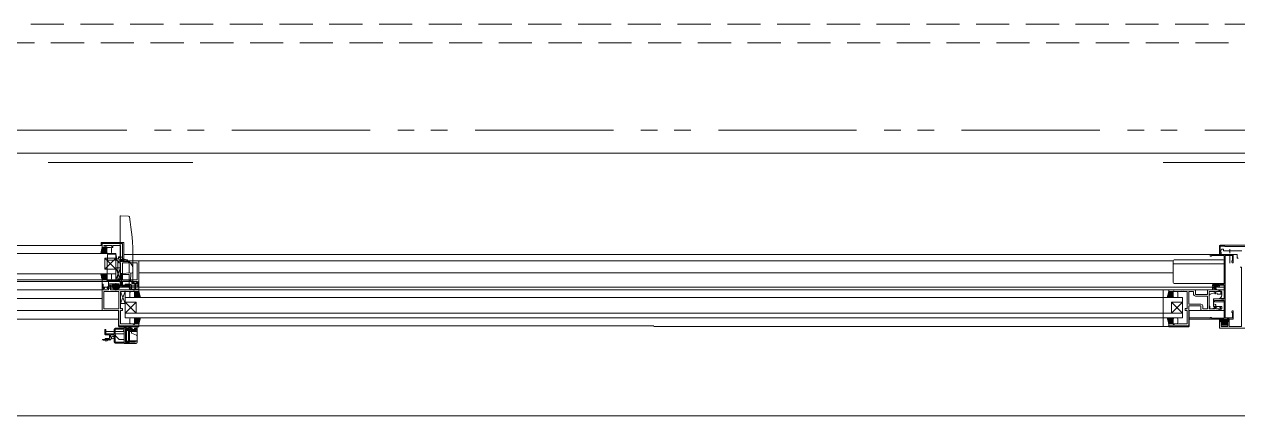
# Model space of a CAD drawing. Units: millimetres at full size. Extents: x -12803 to 120774, y -9413 to 101127.
# Drawn here: x 98952 to 100269, y 6691 to 7116 of the extents above; entities that cross this region are included whole.
import ezdxf

# ---------------------------------------------------------------- set-up
doc = ezdxf.new("R2010")
doc.units = ezdxf.units.MM
doc.header["$LTSCALE"] = 30
doc.linetypes.add('DASHED1', pattern=[1.8, 1.2, -0.6])
doc.linetypes.add('DOUBLE_CHAIN1', pattern=[8.8, 5, -1, 0.6, -0.6, 0.6, -1])
doc.layers.add('0-0_NoName', color=7, linetype='Continuous')
doc.layers.add('2-0_通芯', color=7, linetype='DOUBLE_CHAIN1', lineweight=15)
doc.layers.add('2-A_建具', color=7, linetype='Continuous', lineweight=15)

# ---------------------------------------------------------------- blocks, each defined once
blk = doc.blocks.new('グループ部品-732')
at = {"layer": '2-0_通芯'}
blk.add_line((74361.66, 7001.41), (120774.36, 7001.41), dxfattribs=at)
at = {"layer": '2-A_建具', "linetype": 'DASHED1'}
for p, q in [((98365.36, 7116.41), (102183.36, 7116.41)), ((97739.36, 7096.41), (102809.36, 7096.41))]:
    blk.add_line(p, q, dxfattribs=at)
at = {"layer": '2-A_建具'}
for p, q in [((97739.36, 6976.41), (102809.36, 6976.41)), ((98978.36, 6966.41), (99135.36, 6966.41)), ((100412.86, 6966.41), (100188.36, 6966.41)), ((99056.36, 6907.9), (99056.36, 6864.04)), ((99065.55, 6908.1), (99056.87, 6908.4)), ((99036.86, 6876.11), (98478.11, 6876.11)), ((99035.66, 6879.51), (99060.36, 6879.51)), ((99035.66, 6879.51), (99035.66, 6876.11)), ((99036.86, 6877.81), (99036.86, 6874.61)), ((99058.36, 6878.31), (99037.36, 6878.31)), ((99060.36, 6879.51), (99060.36, 6859.51)), ((100249.36, 6866.91), (100249.36, 6875.41)), ((100250.36, 6876.41), (100298.36, 6876.41)), ((100250.36, 6875.41), (100250.36, 6869.36)), ((100255.36, 6875.41), (100250.36, 6875.41)), ((100255.36, 6875.01), (100255.36, 6875.41)), ((100293.36, 6875.01), (100255.36, 6875.01)), ((99051.86, 6867.61), (97904.36, 6867.61)), ((99036.86, 6874.11), (99035.36, 6867.61)), ((99041.63, 6874.11), (99035.42, 6867.91)), ((99035.76, 6867.61), (99035.43, 6867.93)), ((99037.17, 6867.61), (99035.7, 6869.08)), ((99040.21, 6874.11), (99035.85, 6869.74)), ((99038.58, 6867.61), (99035.96, 6870.23)), ((99040, 6867.61), (99036.23, 6871.38)), ((99038.8, 6874.11), (99036.27, 6871.58)), ((99041.41, 6867.61), (99036.49, 6872.53)), ((99041.86, 6872.92), (99036.54, 6867.61)), ((99037.39, 6874.11), (99036.7, 6873.42)), ((99041.86, 6868.58), (99036.76, 6873.68)), ((99041.86, 6874.11), (99036.86, 6874.11)), ((99041.86, 6869.99), (99037.74, 6874.11)), ((99041.86, 6871.51), (99037.96, 6867.61)), ((99041.86, 6871.41), (99039.16, 6874.11)), ((99041.86, 6870.1), (99039.37, 6867.61)), ((99039.86, 6862.61), (99051.86, 6862.61)), ((99039.86, 6862.61), (99051.86, 6850.61)), ((99039.86, 6850.61), (99051.86, 6862.61)), ((99039.86, 6862.61), (99039.86, 6850.61)), ((99041.86, 6872.82), (99040.57, 6874.11)), ((99041.86, 6868.68), (99040.79, 6867.61)), ((99041.86, 6867.61), (99041.86, 6874.11)), ((99041.86, 6873.11), (99041.86, 6868.61)), ((99045.86, 6874.11), (99042.86, 6874.11)), ((99042.86, 6867.61), (99045.86, 6867.61)), ((99051.72, 6866.1), (99042.97, 6866.41)), ((99046.86, 6868.61), (99046.86, 6873.11)), ((99051.86, 6839.04), (99051.86, 6867.61)), ((99052.2, 6865.65), (99052.66, 6860.42)), ((99054.46, 6861.81), (99052.89, 6861.84)), ((99057.86, 6864.04), (99054.46, 6864.04)), ((99054.46, 6861.43), (99054.46, 6864.04)), ((99057.86, 6863.37), (99054.46, 6863.37)), ((99054.46, 6861.43), (99057.86, 6861.43)), ((99056.36, 6832.92), (99056.36, 6861.29)), ((99057.86, 6861.43), (99057.86, 6858.87)), ((99059.86, 6862.09), (99059.86, 6858.8)), ((100263.86, 6866.41), (99060.36, 6866.41)), ((99070.36, 6863.02), (99070.36, 6838.68)), ((100250.16, 6866.91), (100249.36, 6866.91)), ((100251.27, 6868.83), (100250.16, 6866.91)), ((100250.36, 6869.36), (100251.27, 6868.83)), ((100250.59, 6869.32), (100251.64, 6872.21)), ((100251.01, 6868.6), (100250.81, 6868.71)), ((100251.16, 6867.41), (100251.16, 6868.34)), ((100251.92, 6872.41), (100253.16, 6872.41)), ((100268.26, 6866.41), (100252.16, 6866.41)), ((100253.66, 6871.91), (100253.66, 6870.71)), ((100253.96, 6870.41), (100259.89, 6870.41)), ((100260.55, 6856.89), (100260.55, 6864.53)), ((100260.56, 6867.73), (100260.56, 6872.29)), ((100260.56, 6865.53), (100260.56, 6866.73)), ((100261.23, 6870.41), (100273.69, 6870.41)), ((100264.36, 6857.91), (100264.36, 6865.91)), ((100268.56, 6862.91), (100268.56, 6866.11)), ((100269.16, 6862.41), (100269.06, 6862.41)), ((99051.86, 6850.61), (99039.86, 6850.61)), ((99056.86, 6852.04), (99051.86, 6852.04)), ((99056.86, 6852.04), (99051.86, 6839.04)), ((99056.86, 6839.04), (99051.86, 6852.04)), ((99053.86, 6859.07), (99053.86, 6839.3)), ((99056.36, 6856.92), (99056.59, 6858.47)), ((99057.1, 6858.9), (99065.95, 6858.59)), ((99064.36, 6860.36), (99064.36, 6859.51)), ((99066.36, 6849.92), (99066.36, 6847.22)), ((99070.36, 6847.38), (99070.36, 6849.92)), ((99076.86, 6859.51), (99076.86, 6828.92)), ((100199.36, 6859.51), (100199.36, 6836.01)), ((100254.36, 6856.47), (100199.36, 6856.47)), ((100253.36, 6860.51), (100200.36, 6860.51)), ((99051.86, 6845.61), (97904.36, 6845.61)), ((99041.86, 6839.11), (97914.36, 6839.11)), ((99037.16, 6837.11), (98478.11, 6837.11)), ((99036.86, 6839.11), (99035.36, 6845.61)), ((99041.63, 6839.11), (99035.42, 6845.31)), ((99035.76, 6845.61), (99035.43, 6845.29)), ((99037.17, 6845.61), (99035.7, 6844.14)), ((99040.21, 6839.11), (99035.85, 6843.48)), ((99038.58, 6845.61), (99035.96, 6842.99)), ((99040, 6845.61), (99036.23, 6841.84)), ((99038.8, 6839.11), (99036.27, 6841.64)), ((99041.41, 6845.61), (99036.49, 6840.69)), ((99041.86, 6840.3), (99036.54, 6845.61)), ((99037.39, 6839.11), (99036.7, 6839.8)), ((99041.86, 6844.64), (99036.76, 6839.54)), ((99036.86, 6838.61), (99036.86, 6805.71)), ((99036.86, 6837.11), (99058.93, 6837.1)), ((99041.86, 6843.23), (99037.74, 6839.11)), ((99041.86, 6841.71), (99037.96, 6845.61)), ((99041.86, 6841.81), (99039.16, 6839.11)), ((99041.86, 6843.12), (99039.37, 6845.61)), ((99041.86, 6840.4), (99040.57, 6839.11)), ((99041.86, 6844.54), (99040.79, 6845.61)), ((99041.86, 6845.61), (99041.86, 6838.41)), ((99041.86, 6840.11), (99041.86, 6844.61)), ((99042.36, 6837.92), (99052.89, 6838.29)), ((99042.36, 6837.82), (99056.36, 6838.07)), ((99042.86, 6845.61), (99045.86, 6845.61)), ((99045.86, 6839.11), (99042.86, 6839.11)), ((99046.86, 6844.61), (99046.86, 6840.11)), ((99051.86, 6835.45), (99051.86, 6827.42)), ((99056.36, 6840.19), (99053.86, 6840.16)), ((99069.39, 6846.38), (99056.87, 6845.94)), ((99057.36, 6844.92), (99066.22, 6844.92)), ((99057.86, 6845.97), (99057.86, 6832.42)), ((99057.86, 6837.47), (99066.68, 6837.78)), ((99058.93, 6831.11), (99058.93, 6837.11)), ((99066.36, 6844.42), (99066.36, 6830.42)), ((99069.39, 6837.68), (99066.38, 6837.57)), ((99071.51, 6835.21), (99071.51, 6836.01)), ((99071.51, 6835.51), (99074.01, 6835.51)), ((99072.26, 6834.81), (99071.91, 6834.81)), ((99072.51, 6831.31), (99072.26, 6834.81)), ((99073.61, 6834.81), (99073.26, 6834.81)), ((99074.01, 6836.01), (99074.01, 6835.21)), ((99075.66, 6837.1), (99075.66, 6831.61)), ((100199.36, 6846.61), (99076.86, 6846.61)), ((100253.36, 6835.01), (100200.36, 6835.01)), ((99036.86, 6828.11), (98478.11, 6828.11)), ((99043.86, 6831.11), (99038.06, 6831.11)), ((99076.86, 6831.52), (99042.43, 6831.52)), ((99042.43, 6830.02), (99055.86, 6830.02)), ((99044.36, 6833.02), (99076.86, 6833.02)), ((99044.36, 6831.52), (99044.36, 6833.02)), ((99054.36, 6834.61), (99044.86, 6834.61)), ((100254.36, 6828.11), (99045.79, 6828.11)), ((99046.36, 6833.02), (99046.36, 6831.52)), ((99047.86, 6833.02), (99047.91, 6833.66)), ((99055.8, 6833.66), (99047.91, 6833.66)), ((99048.36, 6831.11), (99057.86, 6831.11)), ((99048.86, 6834.52), (99048.86, 6833.02)), ((99051.86, 6834.52), (99048.86, 6834.52)), ((99049.06, 6830.02), (99049.06, 6829.02)), ((99054.66, 6829.02), (99049.06, 6829.02)), ((99049.86, 6834.31), (99050.5, 6833.02)), ((99049.86, 6831.52), (99049.86, 6829.02)), ((99050.16, 6831.52), (99050.16, 6829.02)), ((99053.86, 6834.31), (99053.21, 6833.02)), ((99053.56, 6831.52), (99053.56, 6829.02)), ((99053.86, 6831.52), (99053.86, 6829.02)), ((99054.66, 6830.02), (99054.66, 6829.02)), ((99055.86, 6833.02), (99055.8, 6833.66)), ((99055.86, 6830.02), (99055.86, 6831.52)), ((99061.86, 6826.18), (99056.86, 6813.18)), ((99061.86, 6813.18), (99056.86, 6826.18)), ((99057.86, 6832.42), (99066.36, 6832.42)), ((99066.36, 6830.92), (99058.36, 6830.92)), ((99058.93, 6831.21), (99073.01, 6831.21)), ((99058.93, 6831.11), (99072.51, 6831.11)), ((99061.96, 6834.36), (99061.86, 6832.12)), ((99061.86, 6832.12), (99066.36, 6831.92)), ((99061.86, 6797.61), (99061.86, 6826.18)), ((99061.89, 6832.86), (99065.92, 6832.68)), ((99061.96, 6834.36), (99067.42, 6834.12)), ((99066.86, 6820.61), (99066.86, 6825.11)), ((99067.36, 6831.18), (99067.36, 6829.01)), ((99067.86, 6828.92), (99076.86, 6828.92)), ((99067.86, 6826.11), (99070.86, 6826.11)), ((99068.86, 6828.92), (99068.86, 6832.62)), ((99071.86, 6819.61), (99071.86, 6826.81)), ((99071.86, 6821.99), (99075.97, 6826.11)), ((99071.86, 6823.41), (99074.56, 6826.11)), ((99071.86, 6824.82), (99073.14, 6826.11)), ((99071.86, 6826.11), (99076.86, 6826.11)), ((99071.86, 6820.58), (99076.96, 6825.68)), ((99071.86, 6825.11), (99071.86, 6820.61)), ((99071.86, 6824.92), (99077.17, 6819.61)), ((99071.86, 6823.51), (99075.76, 6819.61)), ((99071.86, 6822.1), (99074.34, 6819.61)), ((99072.08, 6826.11), (99078.29, 6819.91)), ((99072.3, 6819.61), (99077.22, 6824.53)), ((99072.51, 6831.31), (99072.51, 6828.36)), ((99073.01, 6828.21), (99076.86, 6828.21)), ((99073.5, 6826.11), (99077.86, 6821.74)), ((99073.71, 6819.61), (99077.49, 6823.38)), ((99074.91, 6826.11), (99077.44, 6823.58)), ((99075.13, 6819.61), (99077.75, 6822.23)), ((99075.66, 6831.61), (99076.86, 6831.61)), ((99076.33, 6826.11), (99077.01, 6825.42)), ((99076.86, 6826.61), (99076.86, 6828.21)), ((100194.36, 6828.01), (99076.86, 6828.01)), ((99076.86, 6826.11), (99078.36, 6819.61)), ((100188.36, 6828.01), (100188.36, 6788.31)), ((100194.36, 6826.11), (100192.86, 6819.61)), ((100199.13, 6826.11), (100192.92, 6819.91)), ((100197.71, 6826.11), (100193.35, 6821.74)), ((100196.08, 6819.61), (100193.46, 6822.23)), ((100197.5, 6819.61), (100193.73, 6823.38)), ((100196.3, 6826.11), (100193.77, 6823.58)), ((100198.91, 6819.61), (100193.99, 6824.53)), ((100199.36, 6824.92), (100194.04, 6819.61)), ((100194.89, 6826.11), (100194.2, 6825.42)), ((100199.36, 6820.58), (100194.26, 6825.68)), ((100194.36, 6828.21), (100194.36, 6826.61)), ((100199.36, 6826.11), (100194.36, 6826.11)), ((100199.36, 6821.99), (100195.24, 6826.11)), ((100199.36, 6823.51), (100195.46, 6819.61)), ((100199.36, 6823.41), (100196.66, 6826.11)), ((100199.36, 6822.1), (100196.87, 6819.61)), ((100199.36, 6824.82), (100198.07, 6826.11)), ((100199.36, 6819.61), (100199.36, 6826.81)), ((100199.36, 6825.11), (100199.36, 6820.61)), ((100203.36, 6826.11), (100200.36, 6826.11)), ((100204.36, 6820.61), (100204.36, 6825.11)), ((100209.31, 6826.18), (100209.4, 6826.18)), ((100243.98, 6824.95), (100239.35, 6823.28)), ((100241.86, 6833.41), (100241.86, 6832.11)), ((100242.4, 6830.91), (100241.86, 6830.37)), ((100241.86, 6830.61), (100241.86, 6828.61)), ((100245.06, 6829.91), (100241.86, 6829.91)), ((100244.16, 6830.91), (100242.16, 6830.91)), ((100242.16, 6828.78), (100242.35, 6829.91)), ((100243.74, 6830.91), (100242.74, 6829.91)), ((100243.94, 6833.32), (100243.44, 6832.82)), ((100243.66, 6832.31), (100244, 6832.31)), ((100243.76, 6829.91), (100245.97, 6828.23)), ((100244.86, 6833.38), (100243.8, 6832.31)), ((100246.06, 6831.88), (100244.09, 6829.91)), ((100244.36, 6829.91), (100246.18, 6828.51)), ((100246.04, 6833.21), (100244.46, 6831.62)), ((100244.46, 6831.85), (100244.46, 6831.21)), ((100247.06, 6833.21), (100244.96, 6833.21)), ((100245.55, 6824.92), (100246.86, 6824.31)), ((100245.9, 6830.37), (100245.59, 6830.07)), ((100246.06, 6832.01), (100246.06, 6830.91)), ((100246.36, 6832.31), (100247.76, 6832.31)), ((100247.59, 6833.41), (100246.49, 6832.31)), ((100251.14, 6826.82), (100246.93, 6828.09)), ((100248.04, 6832.51), (100247.85, 6832.33)), ((100248.06, 6832.61), (100248.06, 6833.11)), ((100251.86, 6822.21), (100251.86, 6825.87)), ((99036.86, 6818.61), (97914.36, 6818.61)), ((99056.86, 6813.18), (99061.86, 6813.18)), ((100209.36, 6819.61), (99061.86, 6819.61)), ((99073.86, 6814.61), (99061.86, 6814.61)), ((99073.86, 6814.61), (99061.86, 6802.61)), ((99073.86, 6802.61), (99061.86, 6814.61)), ((99070.86, 6819.61), (99067.86, 6819.61)), ((99071.86, 6820.68), (99072.93, 6819.61)), ((99073.86, 6814.61), (99073.86, 6802.61)), ((99076.54, 6819.61), (99078.02, 6821.08)), ((99077.96, 6819.61), (99078.28, 6819.93)), ((100193.26, 6819.61), (100192.93, 6819.93)), ((100194.67, 6819.61), (100193.2, 6821.08)), ((100197.36, 6814.61), (100209.36, 6814.61)), ((100197.36, 6814.61), (100209.36, 6802.61)), ((100197.36, 6802.61), (100209.36, 6814.61)), ((100197.36, 6814.61), (100197.36, 6802.61)), ((100199.36, 6820.68), (100198.29, 6819.61)), ((100200.36, 6819.61), (100203.36, 6819.61)), ((100209.36, 6797.61), (100209.36, 6819.61)), ((100216.36, 6812.64), (100229.29, 6812.64)), ((100238.96, 6810.31), (100238.36, 6810.31)), ((100238.96, 6810.31), (100238.96, 6807.64)), ((100242.86, 6818.26), (100242.86, 6810.01)), ((100242.86, 6815.21), (100254.36, 6815.21)), ((100251.86, 6810.01), (100242.86, 6810.01)), ((100243.07, 6818.21), (100248.46, 6818.26)), ((100245.13, 6812.13), (100243.13, 6812.86)), ((100243.93, 6808.31), (100243.93, 6810.01)), ((100244.23, 6810.31), (100245.16, 6810.31)), ((100245.46, 6810.61), (100245.46, 6811.66)), ((100254.36, 6818.61), (100249.23, 6818.61)), ((99054.66, 6796.41), (97849.86, 6796.41)), ((99054.66, 6788.81), (99054.66, 6805.12)), ((99054.86, 6805.12), (99054.66, 6805.12)), ((100209.36, 6802.61), (99061.86, 6802.61)), ((100209.36, 6797.61), (99061.86, 6797.61)), ((99066.86, 6796.61), (99066.86, 6792.11)), ((99070.86, 6797.61), (99067.86, 6797.61)), ((99071.86, 6792.3), (99077.17, 6797.61)), ((99071.86, 6793.71), (99075.76, 6797.61)), ((99071.86, 6795.12), (99074.34, 6797.61)), ((99071.86, 6797.61), (99071.86, 6790.41)), ((99071.86, 6796.54), (99072.93, 6797.61)), ((99071.86, 6796.64), (99076.96, 6791.54)), ((99071.86, 6792.11), (99071.86, 6796.61)), ((99071.86, 6795.23), (99075.97, 6791.11)), ((99072.08, 6791.11), (99078.29, 6797.31)), ((99072.3, 6797.61), (99077.22, 6792.69)), ((99073.5, 6791.11), (99077.86, 6795.48)), ((99073.71, 6797.61), (99077.49, 6793.84)), ((99075.13, 6797.61), (99077.75, 6794.99)), ((99076.54, 6797.61), (99078.02, 6796.14)), ((99076.86, 6791.11), (99078.36, 6797.61)), ((99077.96, 6797.61), (99078.28, 6797.29)), ((100194.36, 6791.11), (100192.86, 6797.61)), ((100199.13, 6791.11), (100192.92, 6797.31)), ((100193.26, 6797.61), (100192.93, 6797.29)), ((100194.67, 6797.61), (100193.2, 6796.14)), ((100197.71, 6791.11), (100193.35, 6795.48)), ((100196.08, 6797.61), (100193.46, 6794.99)), ((100197.5, 6797.61), (100193.73, 6793.84)), ((100198.91, 6797.61), (100193.99, 6792.69)), ((100199.36, 6792.3), (100194.04, 6797.61)), ((100199.36, 6796.64), (100194.26, 6791.54)), ((100199.36, 6795.23), (100195.24, 6791.11)), ((100199.36, 6793.71), (100195.46, 6797.61)), ((100199.36, 6795.12), (100196.87, 6797.61)), ((100199.36, 6796.54), (100198.29, 6797.61)), ((100199.36, 6797.61), (100199.36, 6790.41)), ((100199.36, 6792.11), (100199.36, 6796.61)), ((100200.36, 6797.61), (100203.36, 6797.61)), ((100204.36, 6796.61), (100204.36, 6792.11)), ((100216.36, 6805.71), (100254.36, 6805.71)), ((100239.36, 6797.81), (100216.56, 6797.81)), ((100216.56, 6796.41), (100263.86, 6796.41)), ((100242.76, 6808.31), (100243.93, 6808.31)), ((100242.76, 6807.64), (100242.76, 6808.31)), ((100246.93, 6805.73), (100251.14, 6807)), ((100251.22, 6796.46), (100249.36, 6794.93)), ((100249.36, 6796.46), (100249.36, 6793.41)), ((100251.81, 6796.46), (100249.36, 6796.46)), ((100252.51, 6796.33), (100249.36, 6793.47)), ((100253.78, 6796.19), (100250.75, 6793.41)), ((100258.29, 6796.46), (100251.57, 6789.99)), ((100255.17, 6796.16), (100252.16, 6793.41)), ((100259.71, 6796.46), (100252.61, 6789.61)), ((100256.69, 6796.28), (100253.11, 6792.94)), ((100257.81, 6796.46), (100259.81, 6796.46)), ((100259.81, 6796.46), (100259.81, 6793.41)), ((100264.36, 6796.91), (100264.36, 6804.91)), ((99039.86, 6784.71), (99039.86, 6779.81)), ((99040.86, 6782.91), (99049.86, 6782.91)), ((99069.46, 6786.41), (99050.86, 6786.41)), ((99051.16, 6782.91), (99060.86, 6782.91)), ((99054.66, 6788.81), (99077.16, 6788.81)), ((99055.36, 6789.11), (99635.61, 6789.11)), ((99076.16, 6787.81), (99055.66, 6787.81)), ((99060.86, 6787.76), (99060.86, 6786.41)), ((99060.86, 6771.3), (99060.86, 6782.94)), ((99061.36, 6786.41), (99061.36, 6787.75)), ((99061.36, 6786.91), (99061.86, 6786.91)), ((99061.86, 6787.75), (99061.86, 6786.41)), ((99062.16, 6771.29), (99062.16, 6785.23)), ((99062.16, 6784.91), (99066.46, 6784.91)), ((99062.16, 6784.91), (99063.16, 6783.91)), ((99062.32, 6786.41), (99062.32, 6787.74)), ((99062.82, 6787.74), (99062.82, 6786.41)), ((99063.16, 6783.91), (99063.16, 6772.51)), ((99065.46, 6783.91), (99063.16, 6783.91)), ((99065.46, 6783.91), (99066.46, 6784.91)), ((99065.46, 6772.51), (99065.46, 6783.91)), ((99065.9, 6786.41), (99065.9, 6787.71)), ((99066.39, 6787.71), (99066.39, 6786.41)), ((99066.46, 6785.29), (99066.46, 6771.23)), ((99073.86, 6782.71), (99066.46, 6782.71)), ((99066.86, 6786.41), (99066.86, 6787.7)), ((99066.86, 6786.91), (99067.36, 6786.91)), ((99067.36, 6787.7), (99067.36, 6786.41)), ((99073.66, 6784.11), (99067.66, 6784.11)), ((99067.86, 6791.11), (99070.86, 6791.11)), ((99067.86, 6787.69), (99067.86, 6786.41)), ((99068.86, 6780.89), (99068.86, 6782.71)), ((99069.46, 6786.41), (99069.46, 6784.96)), ((99071.86, 6793.81), (99074.56, 6791.11)), ((99071.86, 6792.4), (99073.14, 6791.11)), ((99071.86, 6791.11), (99076.86, 6791.11)), ((99071.86, 6784.96), (99071.86, 6786.41)), ((99071.86, 6786.41), (99074.86, 6786.41)), ((99073.16, 6784.96), (99073.16, 6784.11)), ((99074.86, 6770.81), (99074.86, 6787.73)), ((99074.86, 6784.01), (99074.86, 6785.41)), ((99074.91, 6791.11), (99077.44, 6793.64)), ((99076.33, 6791.11), (99077.01, 6791.8)), ((99076.86, 6789.11), (99076.86, 6790.61)), ((99077.16, 6789.11), (99077.16, 6788.81)), ((99635.61, 6788.31), (100216.56, 6788.31)), ((100196.3, 6791.11), (100193.77, 6793.64)), ((100194.06, 6789.11), (100194.06, 6788.81)), ((100216.56, 6788.81), (100194.06, 6788.81)), ((100194.89, 6791.11), (100194.2, 6791.8)), ((100199.36, 6791.11), (100194.36, 6791.11)), ((100195.06, 6787.81), (100215.56, 6787.81)), ((100199.36, 6793.81), (100196.66, 6791.11)), ((100199.36, 6792.4), (100198.07, 6791.11)), ((100203.36, 6791.11), (100200.36, 6791.11)), ((100249.36, 6793.41), (100253.11, 6793.41)), ((100249.36, 6786.41), (100249.36, 6792.91)), ((100249.86, 6793.41), (100252.36, 6793.41)), ((100252.18, 6792.01), (100251.56, 6791.39)), ((100251.56, 6791.51), (100251.56, 6790.11)), ((100253.11, 6792.01), (100252.06, 6792.01)), ((100257.56, 6789.61), (100252.06, 6789.61)), ((100253.11, 6793.41), (100253.11, 6792.01)), ((100256.51, 6792.1), (100254.02, 6789.61)), ((100257.78, 6791.96), (100255.43, 6789.61)), ((100256.51, 6793.41), (100256.51, 6792.01)), ((100259.81, 6793.41), (100256.51, 6793.41)), ((100256.51, 6792.01), (100257.56, 6792.01)), ((100258.06, 6790.82), (100256.85, 6789.61)), ((100257.36, 6793.41), (100259.36, 6793.41)), ((100259.81, 6795.15), (100257.82, 6793.41)), ((100258.06, 6791.51), (100258.06, 6790.11)), ((100259.81, 6793.98), (100259.23, 6793.41)), ((99038.36, 6773.05), (99038.16, 6773.05)), ((99040.26, 6774.31), (99045.76, 6774.31)), ((99041.36, 6773.81), (99041.16, 6773.81)), ((99044.36, 6773.05), (99044.16, 6773.05)), ((99050.86, 6770.11), (99073.86, 6770.11)), ((99051.16, 6780.21), (99060.86, 6780.21)), ((99051.46, 6779.11), (99051.16, 6779.11)), ((99051.16, 6771.31), (99060.86, 6771.31)), ((99051.46, 6779.11), (99051.46, 6778.11)), ((99051.46, 6778.11), (99055.26, 6774.31)), ((99055.26, 6774.31), (99060.86, 6774.31)), ((99060.86, 6770.11), (99060.86, 6769.81)), ((99060.86, 6769.81), (99073.86, 6769.81)), ((99063.16, 6772.51), (99065.46, 6772.51)), ((99065.46, 6772.51), (99066.46, 6771.51)), ((99066.46, 6772.61), (99074.86, 6772.61)), ((99074.2, 6778.95), (99068.86, 6780.89)), ((99074.86, 6771.11), (99074.86, 6771.81)), ((102567.86, 6691.41), (97980.86, 6691.41))]:
    blk.add_line(p, q, dxfattribs=at)
for points in [[(99058.86, 6878.51), (99036.66, 6878.51), (99036.66, 6876.11)], [(99041.63, 6874.7), (99038.79, 6875.46), (99038.79, 6876.38), (99047.36, 6876.38), (99047.36, 6874.11), (99048.36, 6874.11), (99048.36, 6876.38), (99056.86, 6876.38), (99056.86, 6859.51), (99054.86, 6859.51), (99054.86, 6857.41), (99055.66, 6857.41)], [(100199.36, 6859.51), (99058.86, 6859.51), (99058.86, 6878.51)], [(99042.36, 6837.82), (99042.36, 6860.42), (99052.89, 6860.05), (99052.89, 6861.84)], [(99052.66, 6860.42), (99042.66, 6860.42), (99042.66, 6866.11)], [(100239.36, 6866.41), (100239.36, 6864.81), (100240.56, 6864.81)], [(100241.16, 6865.41), (100254.36, 6865.41), (100254.36, 6834.41), (100242.86, 6834.41)], [(100263.86, 6805.41), (100263.36, 6805.41), (100262.76, 6804.37), (100262.76, 6803.41), (100263.46, 6803.41), (100263.46, 6797.61), (100255.56, 6797.61), (100255.56, 6865.21), (100263.46, 6865.21), (100263.46, 6859.41), (100262.76, 6859.41), (100262.76, 6858.45), (100263.36, 6857.41), (100263.86, 6857.41)], [(99055.98, 6857.58), (99056.86, 6857.58), (99056.86, 6839.04), (99051.81, 6839.04)], [(100259.86, 6792.91), (100259.86, 6788.34), (100273.39, 6788.34), (100273.39, 6852.68), (100271.86, 6852.68)], [(99036.86, 6837.11), (99056.93, 6837.11), (99056.93, 6832.61)], [(99043.86, 6837.11), (99043.86, 6830.41), (99042.46, 6830.41), (99042.46, 6829.61), (99043.86, 6829.61), (99043.86, 6828.11), (99038.06, 6828.11), (99038.06, 6829.61), (99039.46, 6829.61), (99039.46, 6830.41), (99038.06, 6830.41), (99038.06, 6833.51)], [(99050.9, 6839.04), (99044.59, 6839.04), (99042.86, 6838.41), (99041.86, 6838.41)], [(99058.86, 6832.11), (99058.86, 6837.11), (99068.96, 6837.11), (99068.96, 6835.81)], [(99069.96, 6834.81), (99071.26, 6834.81), (99071.26, 6835.61), (99070.16, 6835.61), (99070.16, 6837.11), (99075.36, 6837.11), (99075.36, 6835.61), (99074.26, 6835.61), (99074.26, 6834.81), (99075.66, 6834.81)], [(99070.46, 6837.11), (99070.46, 6836.01), (99071.51, 6836.01)], [(99073.01, 6828.21), (99073.01, 6831.31), (99073.26, 6834.81)], [(99074.01, 6836.01), (99075.06, 6836.01), (99075.06, 6837.11)], [(99045.79, 6828.11), (99045.79, 6833.11), (99048.66, 6833.11), (99054.4, 6833.61)], [(99056.93, 6832.61), (99054.05, 6832.61), (99048.31, 6832.11)], [(99057.73, 6807.64), (99056.86, 6807.64), (99056.86, 6826.18), (99061.9, 6826.18)], [(99062.81, 6826.18), (99069.13, 6826.18), (99070.86, 6826.81), (99071.86, 6826.81)], [(99073.01, 6831.11), (100244.16, 6831.11), (100244.16, 6831.91), (100243.06, 6831.91), (100243.06, 6833.41), (100248.26, 6833.41), (100248.26, 6831.91), (100247.16, 6831.91), (100247.16, 6831.11), (100254.36, 6831.11)], [(100251.86, 6825.87), (100246.78, 6828.01), (100246.78, 6828.21), (100236.86, 6828.21), (100236.86, 6828.01), (100222.86, 6828.01), (100222.86, 6828.21), (100194.36, 6828.21)], [(100199.36, 6826.81), (100200.36, 6826.81), (100202.09, 6826.18), (100208.4, 6826.18)], [(100210.31, 6826.18), (100214.36, 6826.18), (100214.36, 6807.64), (100213.48, 6807.64)], [(100221.43, 6823.18), (100221.43, 6826.18), (100216.36, 6826.18), (100216.36, 6812.64)], [(100236.36, 6827.61), (100236.36, 6823.11), (100223.36, 6823.11), (100223.36, 6827.61)], [(100251.86, 6807.95), (100251.86, 6810.01), (100249.56, 6810.01), (100249.56, 6809.21), (100250.66, 6809.21), (100250.66, 6808), (100249.46, 6807.64), (100245.46, 6807.64), (100245.46, 6809.21), (100246.56, 6809.21), (100246.56, 6810.01), (100244.26, 6810.01), (100244.26, 6807.64), (100238.36, 6807.64), (100238.36, 6826.18), (100244.26, 6826.18), (100244.26, 6823.81), (100245.26, 6823.81), (100245.26, 6826.18), (100249.46, 6826.18), (100250.86, 6825.76), (100250.86, 6824.31)], [(100242.86, 6818.26), (100248.46, 6818.26), (100249.09, 6818.49), (100250.78, 6819.91), (100251.86, 6822.21)], [(100251.86, 6823.51), (100246.86, 6823.51), (100246.86, 6824.31)], [(100249.46, 6832.11), (100249.46, 6833.21), (100254.36, 6833.21), (100254.36, 6817.91), (100252.04, 6817.91)], [(100216.36, 6789.61), (100216.36, 6810.71), (100229.36, 6810.71), (100229.36, 6806.21)], [(100231.29, 6810.64), (100231.29, 6807.64), (100236.43, 6807.64), (100236.43, 6821.18), (100223.43, 6821.18)], [(100244.06, 6815.21), (100244.06, 6816.51), (100254.36, 6816.51), (100254.36, 6797.41), (100241.16, 6797.41)], [(100251.66, 6818.21), (100247.36, 6818.21), (100243.31, 6817.86)], [(97914.36, 6805.71), (99054.86, 6805.71), (99054.86, 6789.61)], [(99071.86, 6790.41), (99070.86, 6790.41), (99069.13, 6791.04), (99056.86, 6791.04), (99056.86, 6805.71), (99058.86, 6805.71), (99058.86, 6807.81), (99058.06, 6807.81)], [(100213.16, 6807.81), (100212.36, 6807.81), (100212.36, 6805.71), (100214.36, 6805.71), (100214.36, 6791.04), (100202.09, 6791.04), (100200.36, 6790.41), (100199.36, 6790.41)], [(100216.36, 6805.81), (100229.86, 6805.81), (100229.86, 6805.61), (100246.78, 6805.61), (100246.78, 6805.71), (100251.14, 6807), (100251.66, 6807.36), (100251.86, 6807.95)], [(100216.56, 6788.31), (100216.56, 6805.12), (100216.36, 6805.12)], [(100240.56, 6798.01), (100239.36, 6798.01), (100239.36, 6796.41)], [(99049.86, 6785.41), (99049.86, 6780.21), (99040.86, 6780.21), (99040.86, 6784.71)], [(99055.66, 6787.81), (99054.95, 6788.1), (99054.66, 6788.81)], [(99072.36, 6771.51), (99067.66, 6771.51), (99067.66, 6772.31), (99066.66, 6772.31), (99066.66, 6771.21), (99062.06, 6771.21), (99062.06, 6785.31), (99066.66, 6785.31), (99066.66, 6783.01), (99073.86, 6783.01)], [(99067.66, 6784.11), (99067.66, 6785.61), (99069.16, 6785.61), (99069.16, 6786.41)], [(99068.16, 6784.11), (99068.16, 6784.96), (99073.16, 6784.96)], [(99072.16, 6786.41), (99072.16, 6785.61), (99073.66, 6785.61), (99073.66, 6784.11)], [(99077.16, 6788.81), (99076.86, 6788.1), (99076.16, 6787.81)], [(100194.36, 6790.61), (100194.36, 6789.11), (100215.86, 6789.11)], [(100299.36, 6792.91), (100299.36, 6786.41), (100249.36, 6786.41)], [(100252.86, 6792.91), (100252.86, 6792.41), (100251.36, 6792.41), (100251.36, 6788.34), (100258.36, 6788.34), (100258.36, 6792.41), (100256.86, 6792.41), (100256.86, 6792.91)], [(99040.36, 6779.31), (99044.96, 6779.31), (99044.96, 6775.11), (99040.26, 6775.11), (99040.26, 6774.31)], [(99047.06, 6775.49), (99046.8, 6775.7), (99046.49, 6775.62), (99046.22, 6776.09), (99046.78, 6776.65), (99046.67, 6776.91), (99046.06, 6776.91), (99046.06, 6779.11), (99049.86, 6779.11), (99049.86, 6776.11), (99050.16, 6775.81), (99050.31, 6775.48), (99049.86, 6774.94), (99049.86, 6771.11)], [(99066.46, 6771.51), (99062.16, 6771.51), (99063.16, 6772.51)], [(99074.36, 6772.31), (99073.16, 6772.31), (99072.86, 6772.01)]]:
    blk.add_lwpolyline(points, dxfattribs=at)
for points in [[(99058.86, 6839.04), (99074.93, 6839.04), (99074.93, 6857.58), (99058.86, 6857.58)], [(99038.79, 6807.64), (99054.86, 6807.64), (99054.86, 6826.18), (99038.79, 6826.18)], [(99051.16, 6771.01), (99060.86, 6771.01), (99060.86, 6783.21), (99060.06, 6783.21), (99060.06, 6784.11), (99060.86, 6784.11), (99060.86, 6785.51), (99051.16, 6785.51)]]:
    blk.add_lwpolyline(points, close=True, dxfattribs=at)
blk.add_circle((99048.37, 6776.21), 1.45, dxfattribs=at)
for centre, radius, start, end in [((99056.86, 6907.9), 0.5, 88, 180), ((99065.51, 6907.1), 1, 9.79346, 88), ((98805.36, 6862.2), 265, 0.17857, 9.79346), ((99036.66, 6878.51), 1, 90, 179.99999), ((99037.36, 6877.81), 0.5, 90, 180), ((99037.36, 6874.61), 0.5, 180, 270), ((99041.56, 6874.41), 0.3, 270, 75), ((99058.36, 6877.81), 0.5, 0, 90), ((99059.36, 6878.51), 1, 0, 90), ((100250.36, 6875.41), 1, 90, 180), ((99042.86, 6873.11), 1, 90.0001, 180.0001), ((99042.86, 6868.61), 1, 180.0001, 270.0001), ((99042.96, 6866.11), 0.3, 88, 180), ((99045.86, 6873.11), 1, 0.0001, 90.0001), ((99045.86, 6868.61), 1, 270.0001, 0.0001), ((99051.7, 6865.6), 0.5, 5, 88.02699), ((99055.86, 6861.29), 0.5, 0, 16.57035), ((99060.86, 6861.5), 0.5, 180, 268.6024), ((100240.56, 6865.11), 0.3, 270, 0), ((100241.16, 6865.11), 0.3, 90, 180), ((100251.06, 6869.15), 0.5, 160.00375, 240.00007), ((100250.86, 6868.34), 0.3, 0, 60.01506), ((100252.16, 6867.41), 1, 180, 270), ((100251.92, 6872.11), 0.3, 90, 159.98725), ((100253.16, 6871.91), 0.5, 0, 90), ((100253.96, 6870.71), 0.3, 180, 270), ((100259.89, 6870.21), 0.2, 16.60294, 90), ((100260.56, 6870.41), 0.5, 196.5981, 343.3939), ((100261.23, 6870.21), 0.2, 90, 163.39706), ((100263.86, 6865.91), 0.5, 0, 90), ((100268.26, 6866.11), 0.3, 0, 90), ((100269.06, 6862.91), 0.5, 180, 270), ((100269.16, 6862.91), 0.5, 270, 0), ((99052.86, 6859.07), 1, 0, 90), ((99052.86, 6859.05), 1, 0, 88), ((99055.66, 6857.61), 0.2, 270, 324.90037), ((99055.98, 6857.38), 0.2, 90, 144.90037), ((99057.08, 6858.4), 0.5, 88, 171.46923), ((99059.36, 6860.01), 0.5, 180, 270), ((99060.36, 6841.01), 20, 81.24067, 88.6024), ((99060.36, 6841.01), 20, 79.17457, 81.24067), ((99064.06, 6860.36), 0.3, 0, 79.17457), ((99064.98, 6857.62), 1, 5.53061, 88), ((99065.89, 6857.59), 1, 49.17186, 88), ((98985.36, 6849.91), 81, 0.00856, 5.53061), ((99059.36, 6850.02), 11, 359.4814, 49.17186), ((99075.86, 6858.51), 1, 0, 90), ((100200.36, 6859.51), 1, 90, 179.99999), ((100253.36, 6859.51), 1, 0, 90), ((100263.86, 6857.91), 0.5, 270, 0), ((99037.36, 6838.61), 0.5, 90, 180), ((99042.86, 6844.61), 1, 89.9999, 179.9999), ((99042.86, 6840.11), 1, 179.9999, 269.9999), ((99045.86, 6844.61), 1, 359.9999, 89.9999), ((99045.86, 6840.11), 1, 269.9999, 359.9999), ((99050.9, 6838.84), 0.2, 23.57818, 90), ((99051.36, 6839.04), 0.3, 203.57818, 336.42182), ((99051.81, 6838.84), 0.2, 90, 156.42182), ((99051.9, 6838.84), 0.2, 23.57818, 90), ((99052.36, 6839.04), 0.3, 203.57818, 336.42182), ((99052.81, 6838.84), 0.2, 90, 156.42182), ((99052.86, 6839.29), 1, 272, 0), ((99056.86, 6846.44), 0.5, 180, 272), ((99057.36, 6845.92), 1, 180, 270), ((99065.36, 6847.22), 1, 272, 0), ((99065.36, 6844.42), 1, 0, 30), ((99066.65, 6838.78), 1, 272, 355.1492), ((98953.06, 6848.42), 115, 355.1492, 358.95761), ((99069.96, 6835.81), 1, 180, 270), ((99069.36, 6847.38), 1, 272, 0), ((99069.36, 6838.68), 1, 272, 0), ((99071.91, 6835.21), 0.4, 180, 270), ((99073.61, 6835.21), 0.4, 270, 0), ((100200.36, 6836.01), 1, 180, 270), ((100253.36, 6836.01), 1, 270, 0), ((99037.46, 6833.51), 0.6, 0, 180), ((99044.86, 6833.61), 1, 90, 180), ((99048.36, 6831.61), 0.5, 95, 270), ((99051.86, 6825.02), 9.5, 65.47227, 114.52773), ((99054.36, 6834.11), 0.5, 275, 90), ((99058.36, 6832.92), 2, 180, 270), ((99057.86, 6832.11), 1, 270, 0), ((99060.9, 6826.38), 0.2, 270, 336.42182), ((99061.36, 6826.18), 0.3, 23.57818, 156.42182), ((99061.81, 6826.38), 0.2, 203.57818, 270), ((99061.9, 6826.38), 0.2, 270, 336.42182), ((99062.36, 6826.18), 0.3, 23.57818, 156.42182), ((99062.81, 6826.38), 0.2, 203.57818, 270), ((99065.86, 6831.18), 1.5, 0, 87.4552), ((99067.86, 6830.42), 1.5, 180, 270), ((99067.86, 6825.11), 1, 89.9999, 179.9999), ((99067.36, 6832.62), 1.5, 15.61325, 87.4552), ((99067.36, 6832.62), 1.5, 0, 15.61325), ((99070.86, 6825.11), 1, 359.9999, 89.9999), ((99072.76, 6828.36), 0.25, 180, 0), ((99076.26, 6832.21), 0.6, 180, 0), ((99076.36, 6826.61), 0.5, 270, 0), ((100194.86, 6826.61), 0.5, 180, 270), ((100200.36, 6825.11), 1, 90.0001, 180.0001), ((100203.36, 6825.11), 1, 0.0001, 90.0001), ((100208.4, 6826.38), 0.2, 270, 336.42182), ((100208.86, 6826.18), 0.3, 23.57818, 156.42182), ((100209.31, 6826.38), 0.2, 203.57818, 270), ((100209.4, 6826.38), 0.2, 270, 336.42182), ((100209.86, 6826.18), 0.3, 23.57818, 156.42182), ((100210.31, 6826.38), 0.2, 203.57818, 270), ((100223.43, 6823.18), 2, 180, 270), ((100222.86, 6827.61), 0.5, 0, 90), ((100236.86, 6827.61), 0.5, 90, 180), ((100239.86, 6821.87), 1.5, 109.85326, 179.99999), ((100242.86, 6833.41), 1, 90, 180), ((100242.86, 6832.11), 1, 180, 270), ((100242.16, 6830.61), 0.3, 90, 180), ((100242.06, 6828.61), 0.2, 180.00001, 60), ((100243.66, 6832.61), 0.3, 135, 270), ((100244.16, 6833.11), 0.3, 90, 135), ((100244.32, 6824.01), 1, 93.88684, 109.85326), ((100244, 6832.61), 0.3, 270, 326.94427), ((100244.16, 6831.21), 0.3, 270, 0), ((100244.46, 6832.31), 0.25, 303.05573, 146.94427), ((100244.76, 6831.85), 0.3, 123.05573, 180), ((100244.76, 6833.21), 0.2, 0, 90), ((100245.06, 6830.91), 1, 270, 0), ((100245.13, 6824.01), 1, 65, 82.59308), ((100246.16, 6828.31), 0.2, 204.41711, 84.41711), ((100246.36, 6832.01), 0.3, 90, 180), ((100246.78, 6827.61), 0.5, 73.30076, 90), ((100247.26, 6833.21), 0.2, 90, 180), ((100247.76, 6833.11), 0.3, 0, 90), ((100247.76, 6832.61), 0.3, 270, 0), ((100248.46, 6832.11), 1, 270, 0), ((100248.86, 6822.21), 3, 310, 0), ((100251.36, 6824.31), 0.5, 180, 0), ((100250.86, 6825.87), 1, 0, 73.30076), ((99067.86, 6820.61), 1, 179.9999, 269.9999), ((99070.86, 6820.61), 1, 269.9999, 359.9999), ((100200.36, 6820.61), 1, 180.0001, 270.0001), ((100203.36, 6820.61), 1, 270.0001, 0.0001), ((100229.29, 6810.64), 2, 0, 90), ((100243.16, 6817.91), 0.3, 90.5, 179.99999), ((100243.36, 6817.36), 0.5, 95, 180), ((100243.36, 6813.31), 0.5, 180, 250), ((100244.23, 6810.01), 0.3, 90, 179.99999), ((100244.96, 6811.66), 0.5, 0, 70), ((100245.16, 6810.61), 0.3, 270, 0), ((100248.45, 6819.26), 1, 270.5, 310), ((100251.66, 6818.01), 0.2, 14.47751, 90), ((100252.04, 6818.11), 0.2, 194.47751, 270), ((99037.86, 6806.71), 1, 180, 270), ((99057.73, 6807.84), 0.2, 270, 324.90037), ((99058.06, 6807.61), 0.2, 90, 144.90037), ((99067.86, 6796.61), 1, 90.0001, 180.0001), ((99070.86, 6796.61), 1, 0.0001, 90.0001), ((100200.36, 6796.61), 1, 89.9999, 179.9999), ((100203.36, 6796.61), 1, 359.9999, 89.9999), ((100213.16, 6807.61), 0.2, 35.09963, 90), ((100213.48, 6807.84), 0.2, 215.09963, 270), ((100229.86, 6806.21), 0.5, 180, 270), ((100240.56, 6797.71), 0.3, 0, 90), ((100241.16, 6797.71), 0.3, 180, 270), ((100246.78, 6806.21), 0.5, 270, 286.69924), ((100250.86, 6807.95), 1, 286.69924, 0), ((100254.79, 6811.16), 15, 258.52158, 270.05735), ((100254.82, 6811.16), 15, 269.94259, 281.47842), ((100263.86, 6804.91), 0.5, 0, 90), ((100263.86, 6796.91), 0.5, 270, 0), ((99040.36, 6784.71), 0.5, 359.99999, 180.00001), ((99050.86, 6785.41), 1, 90.00001, 179.99999), ((99055.66, 6788.81), 1, 180, 270), ((99055.36, 6789.61), 0.5, 180, 270), ((99067.86, 6792.11), 1, 180.0001, 270.0001), ((99070.86, 6792.11), 1, 270.0001, 0.0001), ((99073.86, 6785.41), 1, 0.00001, 89.99999), ((99073.86, 6784.01), 1, 270.00001, 359.99999), ((99073.86, 6783.71), 1, 270, 0), ((99076.16, 6788.81), 1, 270, 0), ((99076.36, 6790.61), 0.5, 0, 90), ((100195.06, 6788.81), 1, 180, 270), ((100194.86, 6790.61), 0.5, 90, 180), ((100200.36, 6792.11), 1, 179.9999, 269.9999), ((100203.36, 6792.11), 1, 269.9999, 359.9999), ((100215.56, 6788.81), 1, 270, 0), ((100215.86, 6789.61), 0.5, 270, 0), ((100249.86, 6792.91), 0.5, 90, 180), ((100252.06, 6791.51), 0.5, 90, 180), ((100252.06, 6790.11), 0.5, 180, 270), ((100252.36, 6792.91), 0.5, 0, 90), ((100257.36, 6792.91), 0.5, 90, 180), ((100257.56, 6791.51), 0.5, 0, 90), ((100257.56, 6790.11), 0.5, 270, 0), ((100259.36, 6792.91), 0.5, 0, 90), ((99038.26, 6772.59), 1.72, 29.20254, 150.79746), ((99041.26, 6774.27), 1.72, 209.20254, 330.79746), ((99040.36, 6779.81), 0.5, 180.00001, 269.99999), ((99044.26, 6772.59), 1.72, 29.20254, 150.79746), ((99045.76, 6775.61), 1.3, 269.99998, 354.7841), ((99050.86, 6771.11), 1, 180.00001, 269.99999), ((99072.36, 6772.01), 0.5, 270.00001, 359.99999), ((99073.86, 6771.11), 1, 270.00001, 359.99999), ((99073.86, 6770.81), 1, 270, 0), ((99073.86, 6778.01), 1, 0, 70), ((99074.36, 6771.81), 0.5, 0.00001, 89.99999)]:
    blk.add_arc(centre, radius, start, end, dxfattribs=at)

msp = doc.modelspace()

# ---------------------------------------------------------------- block references
at = {"layer": '0-0_NoName'}
msp.add_blockref('グループ部品-732', (0, 0), dxfattribs=at)

doc.saveas('drawing.dxf')
